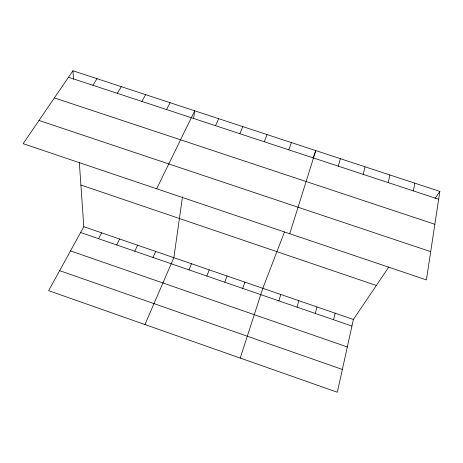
<?xml version="1.0" encoding="UTF-8"?>
<svg xmlns="http://www.w3.org/2000/svg" width="463" height="463" viewBox="0 0 463 463"><rect width="100%" height="100%" fill="white"/><g stroke="black" fill="none" stroke-linecap="round" stroke-linejoin="round"><path stroke-width="0.69" d="M182.509 196.682L173.845 257.683L144.936 324.546M193.615 118.522L194.709 110.802L156.656 188.777M439.85 191.398L426.406 279.907L23.15 143.675L72.934 70.764L439.85 191.398L435.029 198.546M413.378 190.906L414.796 183.163M388.225 182.613L389.869 174.968M388.822 266.989L353.391 319.47L337.33 392.236L48.638 290.666L83.797 226.696L79.323 162.438M333.568 319.742L335.148 313.196M363.189 174.36L365.058 166.813M315.268 313.434L316.97 306.94M338.279 166.153L340.369 158.693M297.038 307.148L298.855 300.707M278.871 300.881L280.804 294.491M289.734 233.734L315.801 150.614L313.005 157.871M240.216 358.067L262.822 288.304L284.531 231.882M242.728 288.42L244.898 282.135M288.819 149.85L291.349 142.575M224.758 282.222L227.038 275.989M264.275 141.759L267.012 134.577M206.845 276.046L209.247 269.865M189.002 269.894L191.514 263.765M239.84 133.709L242.797 126.613M215.526 125.693L218.698 118.69M152.964 257.463L155.707 251.444M134.774 251.195L137.633 245.222M116.653 244.944L119.622 239.024M98.596 238.717L101.681 232.848M166.524 109.546L170.118 102.717M141.84 101.409L145.642 94.672M117.278 93.312L121.289 86.662M92.832 85.256L97.051 78.693M68.512 77.24L438.658 199.235M54.397 97.907L434.855 224.271M39.002 120.455L430.694 251.652M80.892 185.003L376.344 285.468M83.797 226.696L353.391 319.47M80.603 232.513L351.932 326.074M70.498 250.894L347.319 346.966M59.64 270.647L342.36 369.439M72.934 70.764L73.536 79.393"/></g></svg>
